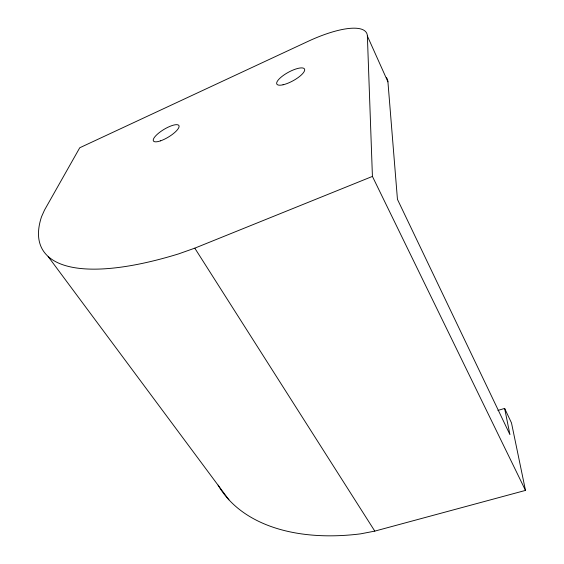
<?xml version="1.0" encoding="UTF-8"?>
<svg xmlns="http://www.w3.org/2000/svg" width="564" height="564" viewBox="0 0 564 564"><rect width="100%" height="100%" fill="white"/><g stroke="black" fill="none" stroke-linecap="round" stroke-linejoin="round"><path stroke-width="0.85" d="M194.784 248.16L372.423 176.412L367.375 36.054A68.272 20.727 -28.3 0 0 308.022 41.376L79.743 147.768L44.514 210.069L41.539 216.717A259.919 84.924 -29.3 0 0 178.619 253.885L194.784 248.16L374.799 531.112L525.486 490.405L511.499 422.944L504.639 408.414L497.927 410.437M374.799 531.112L360.629 533.847A215.758 131.285 -27.3 0 1 218.092 485.139M48.137 256.521L228.928 499.81M372.423 176.412L525.486 490.405M367.375 36.054L387.926 81.829L397.451 199.346L509.934 434.618L504.639 408.414M386.347 77.437A66.39 23.251 -27.8 0 1 387.926 81.829M283.043 84.783A15.778 4.85 -28.6 0 0 304.687 70.084A15.778 4.85 -28.6 0 0 284.256 74.786A15.778 4.85 -28.6 0 0 283.043 84.783M160.592 140.831A14.89 4.427 -31.2 0 0 179.063 125.969A14.89 4.427 -31.2 0 0 158.822 132.984A14.89 4.427 -31.2 0 0 160.592 140.831"/></g></svg>
